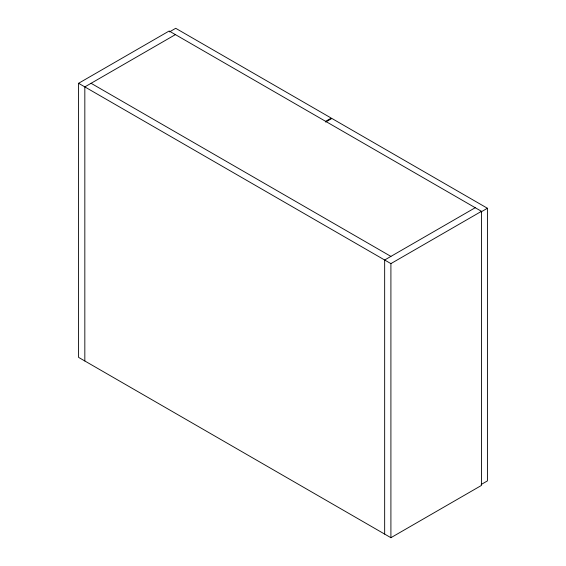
<?xml version="1.0" encoding="UTF-8"?>
<svg xmlns="http://www.w3.org/2000/svg" width="566" height="566" viewBox="0 0 566 566"><rect width="100%" height="100%" fill="white"/><g stroke="black" fill="none" stroke-linecap="round" stroke-linejoin="round"><path stroke-width="0.85" d="M78.582 83.294L169.156 31.003L481.482 211.323L481.482 485.409L390.908 537.7L78.582 357.379L78.582 83.294L390.908 263.615L481.482 211.323M169.475 31.908L175.715 28.3L331.252 118.096L325.705 121.301M175.403 34.611L84.829 86.902L84.829 360.988M325.634 122.065L331.881 118.457L487.418 208.26L487.418 480.902L481.171 484.503M475.235 207.715L384.661 260.006L384.661 534.092M481.171 211.861L487.418 208.26M91.076 83.294L390.908 256.398M390.908 263.615L390.908 537.7"/></g></svg>
